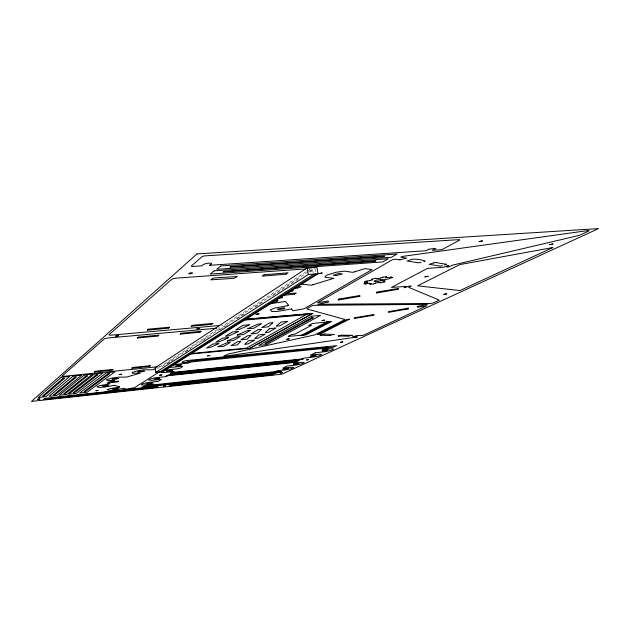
<?xml version="1.0" encoding="UTF-8"?>
<svg xmlns="http://www.w3.org/2000/svg" width="630" height="630" viewBox="0 0 630 630"><rect width="100%" height="100%" fill="white"/><g stroke="black" fill="none" stroke-linecap="round" stroke-linejoin="round"><path stroke-width="0.47" stroke-dasharray="3.15 2.36" d="M306.125 271.743L224.091 325.119L221.264 325.363M306.952 271.207L310.228 269.073M308.267 271.853L161.501 366.873L159.673 367.062M309.094 271.317L314.039 268.112M167.06 363.919L172.825 360.202M185.181 352.225L190.937 348.508M202.466 341.066L208.231 337.341M219.76 329.907L227.989 324.592M237.053 318.741L246.109 312.897M255.166 307.046L264.222 301.203M272.459 295.887L299.628 278.35M309.511 271.971L314.449 268.782M157.476 368.306L159.296 367.794M159.201 366.621L160.493 366.487L219.713 327.962L218.216 328.096M309.676 269.435L312.378 272.955M315.024 268.522L315.661 272.294M312.661 269.648L313.299 273.42"/><path stroke-width="0.94" d="M282.413 297.643L277.917 298.573M212.42 278.499L214.302 277.956L237.384 276.499L234.092 278.334L210.806 279.846L212.468 278.586M367.424 282.563L367.621 282.019M137.261 337.979L138.38 337.192M286.745 339.255L289.272 338.838L286.784 339.302M406.893 309.22L408.476 308.794M223.689 356.344L228.029 354.091L314.732 334.892L344.602 319.757A2.74 0.433 -9.7 0 0 344.697 319.41L307.046 308.983A2.992 0.52 -9.5 0 1 307.078 308.574L311.866 305.849L314.504 305.322L427.455 304.377L418.848 306.164C416.682 305.857 416.627 308.023 418.934 307.023L426.896 305.81L362.974 335.428L356.974 335.593L352.942 336.648M428.652 249.252L435.472 248.338L435.834 248.519L432.361 250.315L440.008 249.803A2.292 0.457 -11.1 0 0 443.079 249.055L459.427 240.188A2.362 0.48 -11.3 0 0 458.64 239.668L205.23 255.851A2.544 0.591 -8.5 0 0 202.049 256.686L191.425 265.947A2.473 0.559 -8.4 0 0 193.024 266.427L202.136 265.813C202.506 262.883 216.941 261.859 209.436 265.325L426.171 250.732L428.683 249.33M263.994 274.79L288.083 272.806L286.177 274.097M291.666 308.999L292.856 310.818L304.007 308.779L372.078 269.585L364.943 268.632L354.572 271.845M286.177 274.176L262.182 276.145L264.033 274.877M340.42 342.295L342.775 341.893M342.775 341.94L340.436 342.334M324.836 334.073L333.561 334.491M209.853 355.556L207.451 355.887L209.908 355.47M121.456 374.252L119.046 374.566L121.464 374.196M131.859 368.196L149.334 366.345M329.49 335.601L320.764 335.191M265.458 332.443L269.435 328.734M294.58 294.202L282.216 295.439M103.643 386.308L108.62 385.497L107.588 385.261M276.633 326.049L281.011 322.072L287.737 321.332L279.728 325.883L276.641 326.096M107.659 385.229L102.69 386.032L103.737 386.245M37.595 399.184L39.855 398.877M150.286 365.707L132.741 367.471M176.345 365.4C189.953 362.793 172.407 368.03 176.376 365.447M39.863 398.932L37.627 399.239M113.628 389.332L118.416 388.521L117.44 388.3M117.511 388.261L112.707 389.009L113.676 389.245M171.628 365.526L177.4 364.242L188.165 363.037M338.373 335.995L341.287 335.199M306.558 359.927L308.724 359.572L306.582 359.982M244.968 344.161L248.511 340.775L254.803 340.058L247.897 343.988L244.983 344.216M373.755 314.512L355.863 317.544M352.225 335.38L351.044 335.695M168.304 328.191L147.176 330.175L148.341 329.285M297.856 364.006L293.352 364.557L295.123 363.793L299.061 363.431L297.864 363.967M315.197 352.824L324.891 351.721L330.616 350.493L333.64 349.091L331.498 348.65L322.15 349.579L325.017 348.24M325.001 348.193L333.325 347.169L336.767 345.673L185.606 360.683C176.25 363.416 187.779 362.896 191.205 361.045M323.316 350.469L328.096 349.902L326.096 350.737L321.985 351.123L323.316 350.5M327.269 347.272L326.19 347.799L328.206 347.933L185.992 362.478L189.15 361.73M192.426 325.3L213.042 323.371L211.664 324.245M138.348 337.097L158.988 335.144L157.831 335.971M148.302 329.175L169.533 327.214L168.304 328.088M370.007 284.248L370.999 283.421M200.001 332.231L180.022 334.144L181.267 333.325M211.672 324.356L191.134 326.261L192.441 325.395M385.529 277.68L386.56 276.846M157.823 336.066L137.269 338.011M118.503 381.268L117.731 381.733M181.243 333.215L201.285 331.309L200.001 332.136M238.597 331.53L228.973 335.845L225.422 336.278L232.399 331.947L238.597 331.443M249.401 324.915L239.353 329.451L235.722 329.892L243.062 325.332L249.393 324.828M247.81 328.647L257.969 324.111L261.623 323.67L254 328.222L247.834 328.726M147.452 383.434L152.279 382.867L150.916 383.568L146.617 383.977L147.507 383.481M159.099 378.693C146.625 381.182 162.154 376.346 159.091 378.63M269.443 328.726L276.105 327.947L268.498 332.27L265.474 332.49M150.444 385.859L273.641 372.574M151.948 385.143L143.805 386.159L141.679 387.332L277.83 372.747L281.61 371.393L273.633 372.511M188.142 362.998L190.355 361.683L189.291 361.73M95.122 371.275L113.148 369.4L112.266 370.007M114.731 385.387L119.708 386.899M112.274 370.093L94.335 371.96M307.18 267.876L155.09 367.825L155.752 372.409L162.784 371.684L318.032 273.782L316.921 267.183L307.18 267.876L308.291 274.491L155.752 372.409M297.376 288.06L294.438 288.209M218.823 343.634L209.987 347.547L206.561 347.981L212.885 344.059L218.815 343.539M228.47 337.727L219.311 341.799L215.806 342.24L222.445 338.129L228.509 337.617M227.383 341.011L236.723 336.892L240.219 336.467L233.32 340.586L227.422 341.098M159.957 371.487L134.497 387.694L126.441 389.12L123.756 388.348L114.14 390.065L109.321 390.395L107.084 389.734L109.707 388.734L118.582 387.166M162.304 371.424L161.012 372.236L164.084 372.574L172.982 371.653C176.935 370.865 167.777 374.267 171.494 373.818L298.014 360.62L304.14 358.076L313.315 357.108L318.882 355.918L321.765 354.588L319.615 354.178L310.44 355.099L315.213 352.863M162.823 371.094L168.69 369.692L177.691 368.763C179.322 369.038 185.047 365.463 181.645 366.345L172.557 367.274L169.84 366.951M169.722 366.731L170.265 366.384M117.731 381.811L107.037 383.016L109.848 383.843L99.564 385.702L96.894 386.741L99.28 387.442L104.273 387.111L114.739 385.332M338.397 299.99L358.242 296.62M131.843 368.101L132.733 367.558M119.684 386.954L118.842 387.143M359.73 295.517L339.806 298.911M94.358 371.881L95.162 371.346M150.247 365.731L149.326 366.266M312.771 284.823L310.873 285.185L302.51 284.201L299.801 284.563M376.582 292.989L396.561 289.587M364.479 282.035L366.101 281.13M249.992 348.201L312.315 313.551L245.834 319.378M398.231 288.453L378.165 291.871M191.189 360.966L327.277 347.224M354.469 271.924L352.501 272.302L344.35 271.144L336.034 272.247L326.324 275.286L324.962 277.192L333.837 278.31L312.858 284.752M114.502 378.543L118.779 378.339L115.589 379.228L112.148 379.228L114.487 378.575M354.54 318.441L372.33 315.441M140.199 371.251L144.475 371.046L142.057 371.747M142.026 371.779L137.749 371.991L140.175 371.283M411.351 259.552C414.611 258.127 429.636 261.127 423.714 261.537M388.805 312.252L406.712 309.228M421.005 262.403L418.8 262.844L407.012 260.993L411.264 259.623M433.448 262.938L435.7 262.505L445.764 264.206M442.355 265.671L440.205 266.065L429.172 264.348L433.353 263.009M322.962 334.302L324.844 334.026M331.317 335.38L329.514 335.648M341.334 335.168L351.509 335.333M349.256 336.207L339.129 336.026M380.717 278.066L382.945 277.121M150.491 385.828L151.129 385.497L148.68 385.395L278.381 371.314L276.625 371.81L274.617 372.015L277.239 370.779L285.981 369.826L291.178 368.723L293.745 367.542L291.588 367.219L282.846 368.133L287.178 366.054L296.281 365.038L301.613 363.904L304.298 362.659L302.14 362.305L294.249 363.132C290.461 363.723 300.738 360.707 297.1 360.966L170.431 374.204L165.832 376.614L155.925 377.669L150.554 378.85L148.641 380.063L151.657 380.347L161.406 379.347L158.122 381.37L148.247 382.481L143.018 383.615L141.183 384.772L144.168 385.024L153.72 384.04L151.94 385.111M373.558 283.965L375.669 283.075M370.196 280.586L372.212 279.893M297.454 287.989L301.187 286.808L297.021 286.445M286.524 292.903L293.344 290.769L290.556 290.532M384.127 281.319L385.276 280.964L381.016 280.704M380.646 278.09L377.543 278.602M444.607 264.954L446.67 264.277L445.827 264.198M380.465 280.83L380.93 280.712M370.109 280.61L366.211 281.09M375.732 283.059L378.913 282.547M155.649 368.826L151.869 369.857L144.215 369.802L138.19 370.653L132.213 372.354L132.268 373.196L139.324 373.196M364.053 283.531L367.282 282.626M389.403 278.46L392.427 277.617M322.914 334.341L319.985 335.144L320.552 335.215M383.009 277.098L386.466 276.814M371.928 279.137L375.575 278.279M384.3 282.004L380.788 282.831M391.309 277.082L385.599 277.72M389.135 278.846L382.465 279.917M273.806 300.888L274.223 300.809M275.042 300.66C281.862 299.628 275.625 302.88 271.845 302.368M287.091 305.818L274.727 308.094L270.27 309.881L271.806 311.511L277.704 311.377L291.666 308.944M390.269 311.322L408.358 308.149M275.294 371.999L275.712 371.928M333.238 334.829L334.325 334.522L333.829 334.459M369.085 283.295L365.25 284.043M355.682 317.551L354.178 317.922L354.674 318.394M157.902 366.755L64.819 376.189A3.284 0.472 -7.6 0 1 62.244 375.96L104.084 339.034A3.851 0.661 -7.7 0 1 108.683 337.932L216.728 328.23M189.567 354.186L250.157 348.24L312.905 313.37L245.086 319.308M390.088 311.33L388.56 311.708L388.946 312.197M372.511 315.433L374.039 315.039L373.598 314.606M191.772 353.461L246.495 348.099L306.046 314.701L244.708 320.087M114.132 380.355L114.747 380.394L108.108 382.245L118.55 381.189M139.545 373.173L140.143 373.188L126.543 377.079L118.306 377.165L112.384 378L106.643 379.638L106.832 380.425L113.92 380.378M287.327 305.81L288.76 305.385L285.398 301.423L268.38 304.062M377.992 291.879L376.26 292.312L376.74 292.926M358.439 296.612L360.116 296.179L359.612 295.635M339.633 298.911L337.94 299.344L338.546 299.927M338.924 336.058L338.381 336.034M351.705 335.31L352.225 335.317M219.563 325.521L111.943 335.089A3.914 0.685 -7.7 0 1 109.069 334.64L171.494 279.539A4.756 1.032 -8.2 0 1 177.369 278.035L305.7 268.923M370.101 284.272L373.322 284.02M285.555 293.832L296.344 293.037L294.572 294.123M396.743 289.587L398.475 289.146L398.073 288.548M308.291 274.491L318.032 273.782M308.598 268.026L312.346 267.758M364.534 282.075L367.51 281.988M369.164 283.295L370.928 283.382M379.016 282.547L380.646 282.839M375.677 278.279L377.441 278.594M352.942 336.727L357.415 336.948L223.713 356.391M363.967 283.594L365.124 284.043M408.453 308.755L408.098 308.338M391.435 277.082L392.522 277.562M282.405 297.596L280.933 296.234M371.81 279.2L372.314 279.83M384.016 281.382L384.434 281.941M380.244 280.893A4.095 0.756 -10.3 0 1 374.472 281.523A4.095 0.756 -10.3 0 1 377.26 279.996A4.095 0.756 -10.3 0 1 382.229 279.807M166.777 371.377C176.266 371.164 172.415 368.566 166.777 371.377M399.853 259.883L406.767 258.135L400.688 257.135L402.657 256.394L587.522 230.643A2.315 0.425 -12.3 0 1 588.53 231.108L580.135 234.99A3.607 0.661 -12.2 0 1 577.789 235.738L452.482 265.143L449.111 266.781L446.426 266.978L448.757 265.726L447.993 265.592L443.74 267.175L429.313 268.246A2.118 0.394 -10.8 0 0 426.471 268.923L391.466 287.406L406.248 286.398L404.003 287.587L404.759 287.713L408.807 286.193L411.366 285.988L408.744 287.398L439.015 299.99A2.843 0.449 -10.5 0 1 438.732 300.392L433.141 302.975L430.581 303.455L317.717 304.298L326.915 302.353C329.797 302.55 328.521 300.258 326.332 301.376L317.457 302.723L392.466 259.694L395.175 259.143L399.861 259.859M549.707 244.645L553.124 243.96L549.714 244.621M349.406 319.197L319.859 334.191L317.559 334.522L346.965 319.528L349.406 319.197M479.06 241.581L482.643 240.904L479.091 241.526M318.859 273.577L322.3 273.026L318.875 273.546M321.993 320.536L324.726 320.103L322.017 320.497M256.064 314.315L259.04 313.874L256.071 314.291M424.911 276.869L428.069 276.302L424.911 276.869M115.636 336.168L118.645 335.782L115.676 336.121M196.891 328.923L199.789 328.514L196.922 328.876M443.827 294.375L446.686 293.871L443.827 294.375M288.296 336.365L305.81 334.892L331.608 321.505L312.338 323.489L308.653 325.434L311.488 325.3L294.887 334.144L291.556 334.585L288.32 336.333M336.278 275.538L342.5 273.987L338.641 273.514L333.246 275.208L336.278 275.538M278.232 309.724L284.855 308.613L284.201 307.865L283.169 307.912L277.641 309.046L278.232 309.724M552.754 247.606L459.931 290.556L417.611 285.847L459.837 264.576L552.746 247.559M283.051 369.353L288.627 368.29L283.051 369.353M250.85 335.577L247.11 339.176L240.786 339.877L247.787 335.759L250.842 335.546M310.409 356.517C318.607 356.344 317.205 353.776 310.409 356.517M261.403 329.411L257.45 333.175L250.929 333.908L258.284 329.577L261.403 329.372M255.016 338.412L257.993 338.247L265.246 334.12L258.82 334.845L255.016 338.412M272.703 322.804L268.451 326.773L261.789 327.513L269.522 322.962L272.703 322.765M240.699 341.523L237.274 344.901L231.029 345.618L237.699 341.688L240.699 341.476M159.658 375.228L161.941 374.913L159.705 375.204M197.032 253.898L31.5 401.389L281.886 374.189L598.5 228.611L197.032 253.898M61.197 377.275L38.233 397.506L45.959 396.672L69.694 376.417L61.197 377.275M163.587 386.056L165.698 385.757L163.635 386.032M63.055 378.307L42.675 396.034L44.155 395.876L64.669 378.142L63.055 378.307M44.919 398.396L43.565 399.554L156.248 387.332L158.232 386.143L44.919 398.396M73.182 376.063L49.124 396.333L56.794 395.506L81.609 375.204L73.182 376.063M74.931 377.094L53.605 394.86L55.078 394.703L76.537 376.937L74.931 377.094M95.941 390.765L98.154 390.474L95.965 390.75M51.629 398.081L150.68 387.356L51.629 398.081M84.325 374.929L59.267 395.246L66.882 394.427L92.689 374.078L84.325 374.929M214.176 270.837L210.16 274.082L382.867 261.915L388.332 258.757L214.176 270.837M220.862 265.97L216.712 269.317L391.443 257.276L397.073 254.024L220.862 265.97M85.987 375.968L63.78 393.766L65.244 393.608L87.578 375.811L85.987 375.968M223.949 271.365L223.162 271.979L374.952 261.356L375.984 260.749L223.949 271.365M230.722 266.545L229.903 267.183L383.489 256.67L384.552 256.048L230.722 266.545M94.65 373.881L68.67 394.23L76.238 393.419L102.958 373.039L94.65 373.881M96.225 374.929L73.214 392.758L74.671 392.6L97.808 374.763L96.225 374.929M106.612 372.661L79.561 393.057L87.074 392.254L114.849 371.826L106.612 372.661M280.192 372.968L282.193 372.653L280.192 372.968M108.084 373.716L84.144 391.584L85.593 391.427L109.651 373.558L108.084 373.716M217.909 346.744L223.721 346.319L230.289 342.397L226.871 342.815L217.909 346.744M237.274 335.026L243.314 334.617L250.551 330.285L246.984 330.718L237.274 335.026M313.457 274.357L160.351 371.629L162.162 371.456L315.976 274.176L313.457 274.357M166.903 375.378L166.013 375.921L296.045 362.281L297.21 361.73L166.903 375.378M171.573 372.519L170.659 373.078L302.18 359.399L303.377 358.832L171.573 372.519M171.084 384.757L169.029 385.946L272.617 374.708L275.2 373.495L171.084 384.757M176.912 384.513L176.51 384.741L267.939 374.661L176.912 384.513M311.755 316.158L258.788 345.358L266.75 344.586L320.52 315.386L311.755 316.158M311.63 317.859L264.97 343.421L266.498 343.279L313.299 317.709L311.63 317.859M327.403 321.686L300.904 335.546L303.14 335.325L329.742 321.473L327.403 321.686M189.654 273.79A1.898 0.417 -8.4 0 0 192.504 273.034A1.898 0.417 -8.4 0 0 189.717 273.05A1.898 0.417 -8.4 0 0 189.654 273.79"/></g></svg>
